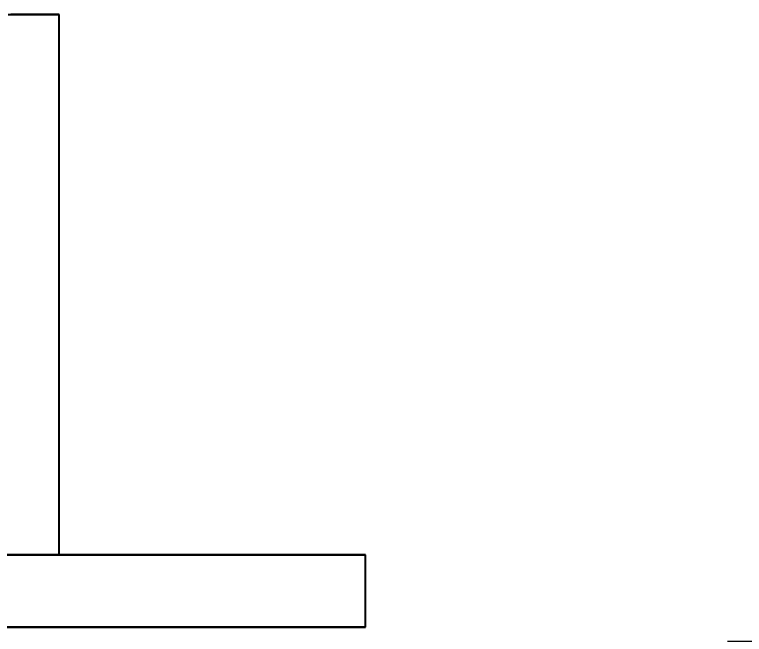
# Model space of a CAD drawing. Header units: millimetres. Extents: x -13 to 272, y -50 to 160.
# Drawn here: x 35.48 to 50.6, y 146.16 to 159.01 of the extents above; entities that cross this region are included whole.
import ezdxf

# ---------------------------------------------------------------- set-up
doc = ezdxf.new("R2010")
doc.units = ezdxf.units.MM
doc.linetypes.add('DASHED', pattern=[1.524, 1.27, -0.254])
for name, color, linetype in [('DIMS', 3, 'CONTINUOUS'), ('HIDDEN', 8, 'DASHED'), ('VISIBLE', 7, 'CONTINUOUS')]:
    doc.layers.add(name, color=color, linetype=linetype)
doc.styles.add('OpenSansCondensed-Light', font='OpenSansCondensed-Light.ttf')
doc.dimstyles.new('EZDXF', dxfattribs={"dimtxt": 0.25, "dimasz": 0.175, "dimexe": 0.375, "dimexo": 0.125, "dimgap": 0.1, "dimtad": 1, "dimlfac": 100, "dimzin": 12, "dimdsep": 46, "dimtxsty": 'OpenSansCondensed-Light', "dimblk": 'ARCHTICK', "dimcen": 2.5, "dimazin": 3, "dimtfac": 0.5, "dimtmove": 2, "dimatfit": 3})

# ---------------------------------------------------------------- blocks, each defined once
blk = doc.blocks.new('_ARCHTICK')
at = {"color": 0, "linetype": 'BYBLOCK', "const_width": 0.15}
blk.add_lwpolyline([(-0.5, -0.5), (0.5, 0.5)], dxfattribs=at)

msp = doc.modelspace()

# ---------------------------------------------------------------- linework, layer by layer
at = {"layer": 'HIDDEN'}
for points in [[(35.34714, 159.01), (35.70143, 159.01), (36.05571, 159.01), (36.41, 159.01)], [(34.97222, 147.81), (35.52778, 147.81), (36.08333, 147.81), (36.63889, 147.81), (37.19444, 147.81), (37.75, 147.81), (38.30556, 147.81), (38.86111, 147.81), (39.41667, 147.81), (39.97222, 147.81), (40.52778, 147.81), (41.08333, 147.81), (41.63889, 147.81), (42.19444, 147.81), (42.75, 147.81)], [(36.41, 147.81), (36.05571, 147.81), (35.70143, 147.81), (35.34714, 147.81)], [(35.34714, 147.81), (35.70143, 147.81), (36.05571, 147.81), (36.41, 147.81)], [(34.97222, 146.31), (35.52778, 146.31), (36.08333, 146.31), (36.63889, 146.31), (37.19444, 146.31), (37.75, 146.31), (38.30556, 146.31), (38.86111, 146.31), (39.41667, 146.31), (39.97222, 146.31), (40.52778, 146.31), (41.08333, 146.31), (41.63889, 146.31), (42.19444, 146.31), (42.75, 146.31)]]:
    msp.add_lwpolyline(points, dxfattribs=at)
at = {"layer": 'VISIBLE'}
for points in [[(36.41, 159.01), (36.32651, 159.01), (36.24302, 159.01), (36.15952, 159.01), (36.07603, 159.01), (35.99254, 159.01), (35.90905, 159.01), (35.82556, 159.01), (35.74206, 159.01), (35.65857, 159.01), (35.57508, 159.01), (35.49159, 159.01), (35.4081, 159.01)], [(36.41, 147.81), (36.41, 159.01)], [(42.75, 147.81), (42.19444, 147.81), (41.63889, 147.81), (41.08333, 147.81), (40.52778, 147.81), (39.97222, 147.81), (39.41667, 147.81), (38.86111, 147.81), (38.30556, 147.81), (37.75, 147.81), (37.19444, 147.81), (36.63889, 147.81), (36.08333, 147.81), (35.52778, 147.81), (34.97222, 147.81)], [(42.75, 146.31), (42.75, 147.81)], [(42.75, 146.31), (42.19444, 146.31), (41.63889, 146.31), (41.08333, 146.31), (40.52778, 146.31), (39.97222, 146.31), (39.41667, 146.31), (38.86111, 146.31), (38.30556, 146.31), (37.75, 146.31), (37.19444, 146.31), (36.63889, 146.31), (36.08333, 146.31), (35.52778, 146.31), (34.97222, 146.31)]]:
    msp.add_lwpolyline(points, dxfattribs=at)

# ---------------------------------------------------------------- dimensions: what is measured, and where the dimension line sits
at = {"layer": 'DIMS'}
msp.add_linear_dim(base=(54.75, 100.51), p1=(49.75, 100.51), p2=(49.75, 146.01), angle=90, dimstyle='EZDXF', override={"dimtxt": 1.6, "dimasz": 1, "dimexe": 0.6, "dimexo": 0.5, "dimdec": 2}, dxfattribs=at).render()

doc.saveas('drawing.dxf')
